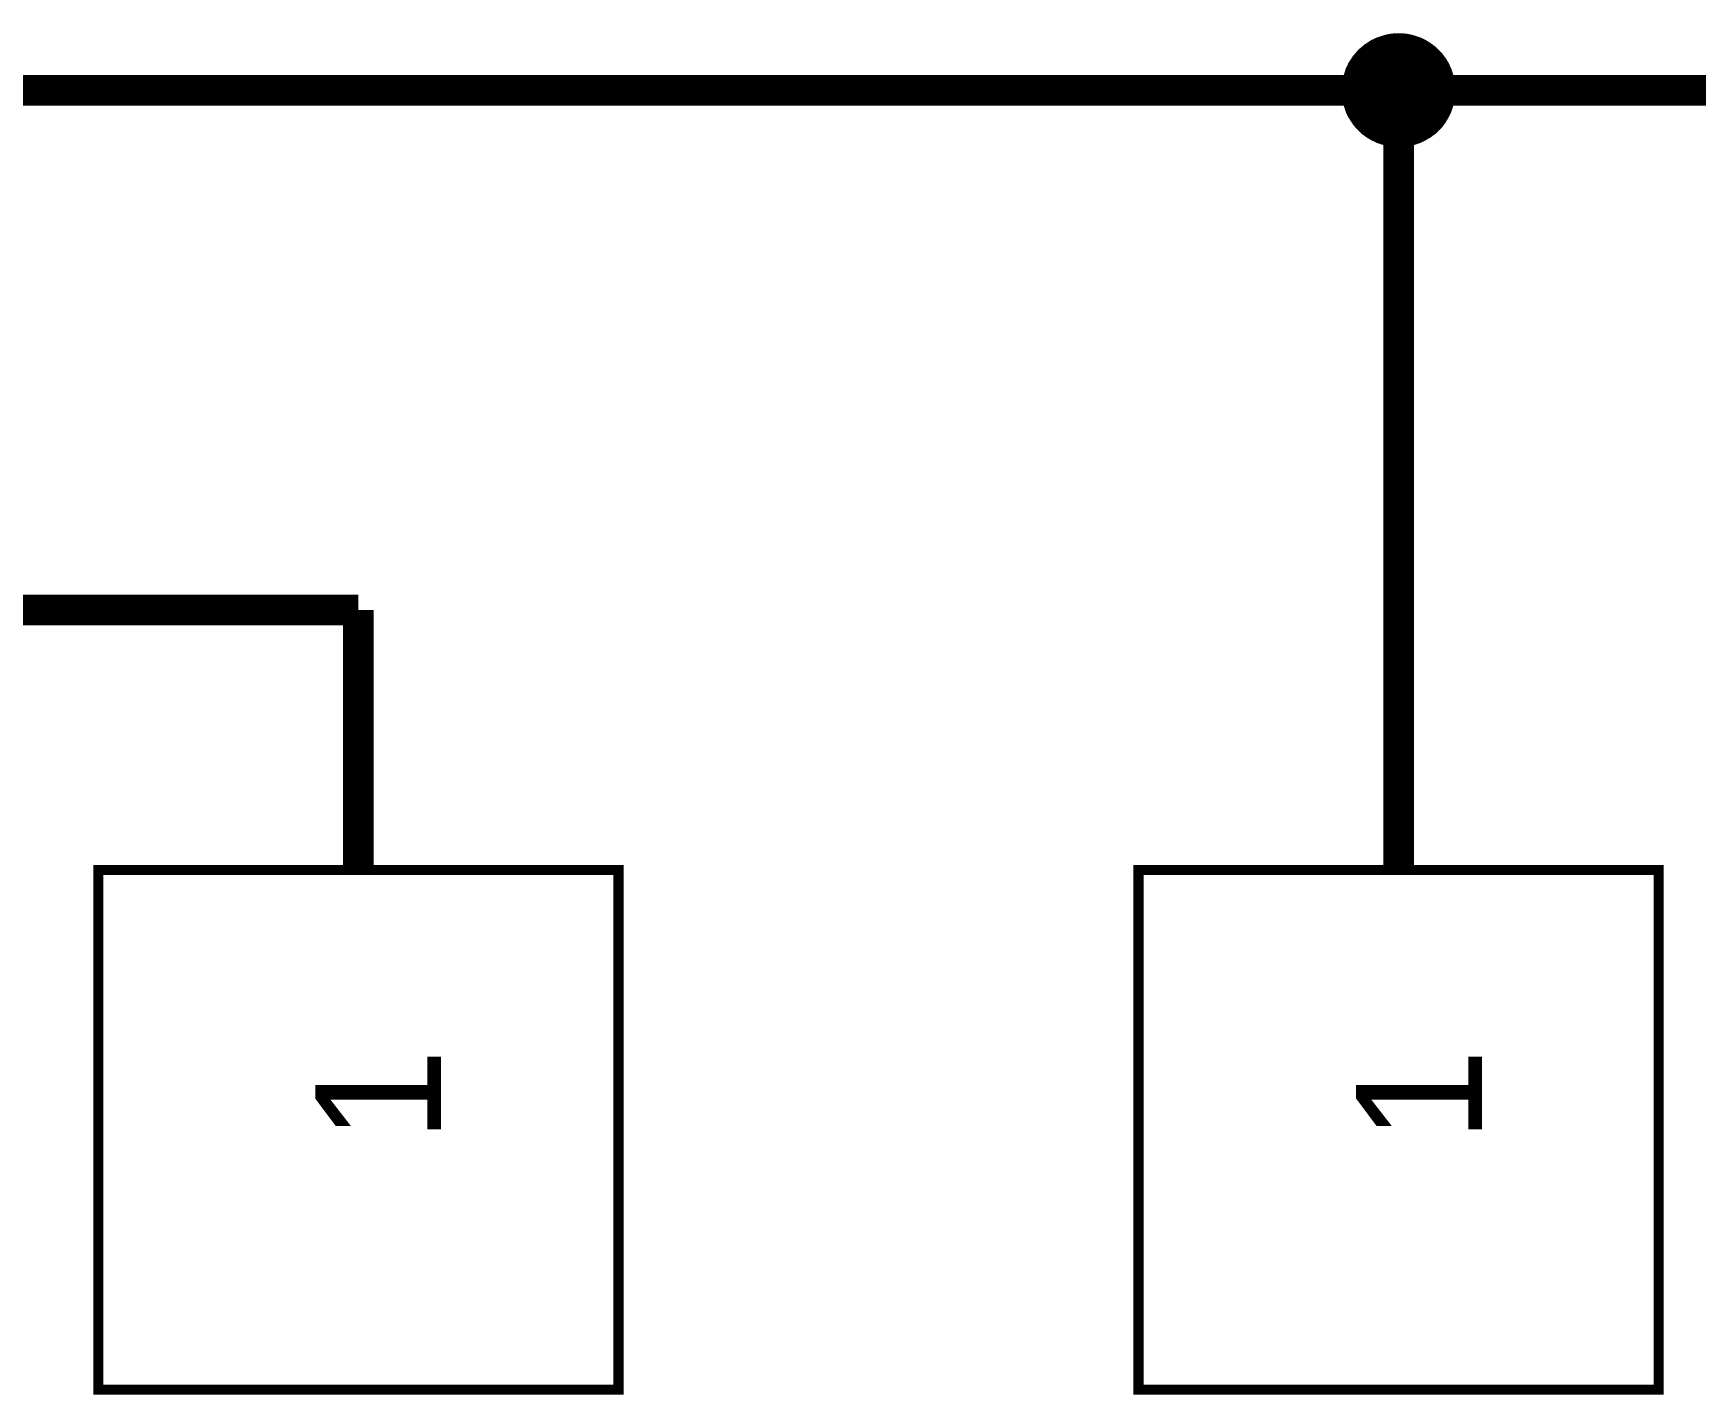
# Model space of a CAD drawing. Header units: millimetres. Extents: x 0 to 9.5, y 0 to 7.5.
# Drawn here: x 1.076 to 1.715, y 5.298 to 5.822 of the extents above; entities that cross this region are included whole.
import ezdxf

# ---------------------------------------------------------------- set-up
doc = ezdxf.new("R2010")
doc.units = ezdxf.units.MM
doc.header["$MEASUREMENT"] = 0
doc.layers.add('Sheet', color=255, linetype='Continuous')

msp = doc.modelspace()

# ---------------------------------------------------------------- linework, layer by layer
at = {"layer": 'Sheet'}
for points, const_width in [([(1.58052, 5.79991), (1.58052, 5.80095), (1.58062, 5.80199), (1.58073, 5.80293), (1.58094, 5.80397), (1.58114, 5.80491), (1.58146, 5.80585), (1.58177, 5.80679), (1.58208, 5.80773), (1.5825, 5.80856), (1.58292, 5.8095), (1.58344, 5.81033), (1.58396, 5.81106), (1.58448, 5.8119), (1.58511, 5.81263), (1.58573, 5.81335), (1.58636, 5.81408), (1.58709, 5.81471), (1.58781, 5.81534), (1.58854, 5.81596), (1.58938, 5.81648), (1.59011, 5.817), (1.59094, 5.81752), (1.59188, 5.81794), (1.59271, 5.81836), (1.59365, 5.81867), (1.59459, 5.81898), (1.59553, 5.8193), (1.59647, 5.8195), (1.59751, 5.81971), (1.59845, 5.81982), (1.59949, 5.81992), (1.60053, 5.81992)], 0.0039), ([(1.58052, 5.79991), (1.58052, 5.80095), (1.58062, 5.80199), (1.58073, 5.80293), (1.58094, 5.80397), (1.58114, 5.80491), (1.58146, 5.80585), (1.58177, 5.80679), (1.58208, 5.80773), (1.5825, 5.80856), (1.58292, 5.8095), (1.58344, 5.81033), (1.58396, 5.81106), (1.58448, 5.8119), (1.58511, 5.81263), (1.58573, 5.81335), (1.58636, 5.81408), (1.58709, 5.81471), (1.58781, 5.81534), (1.58854, 5.81596), (1.58938, 5.81648), (1.59011, 5.817), (1.59094, 5.81752), (1.59188, 5.81794), (1.59271, 5.81836), (1.59365, 5.81867), (1.59459, 5.81898), (1.59553, 5.8193), (1.59647, 5.8195), (1.59751, 5.81971), (1.59845, 5.81982), (1.59949, 5.81992), (1.60053, 5.81992)], 0.0039), ([(1.58052, 5.79991), (1.58052, 5.80095), (1.58062, 5.80199), (1.58073, 5.80293), (1.58094, 5.80397), (1.58114, 5.80491), (1.58146, 5.80585), (1.58177, 5.80679), (1.58208, 5.80773), (1.5825, 5.80856), (1.58292, 5.8095), (1.58344, 5.81033), (1.58396, 5.81106), (1.58448, 5.8119), (1.58511, 5.81263), (1.58573, 5.81335), (1.58636, 5.81408), (1.58709, 5.81471), (1.58781, 5.81534), (1.58854, 5.81596), (1.58938, 5.81648), (1.59011, 5.817), (1.59094, 5.81752), (1.59188, 5.81794), (1.59271, 5.81836), (1.59365, 5.81867), (1.59459, 5.81898), (1.59553, 5.8193), (1.59647, 5.8195), (1.59751, 5.81971), (1.59845, 5.81982), (1.59949, 5.81992), (1.60053, 5.81992)], 0.0039), ([(1.58052, 5.79991), (1.58052, 5.80095), (1.58062, 5.80199), (1.58073, 5.80293), (1.58094, 5.80397), (1.58114, 5.80491), (1.58146, 5.80585), (1.58177, 5.80679), (1.58208, 5.80773), (1.5825, 5.80856), (1.58292, 5.8095), (1.58344, 5.81033), (1.58396, 5.81106), (1.58448, 5.8119), (1.58511, 5.81263), (1.58573, 5.81335), (1.58636, 5.81408), (1.58709, 5.81471), (1.58781, 5.81534), (1.58854, 5.81596), (1.58938, 5.81648), (1.59011, 5.817), (1.59094, 5.81752), (1.59188, 5.81794), (1.59271, 5.81836), (1.59365, 5.81867), (1.59459, 5.81898), (1.59553, 5.8193), (1.59647, 5.8195), (1.59751, 5.81971), (1.59845, 5.81982), (1.59949, 5.81992), (1.60053, 5.81992)], 0.0039), ([(1.58052, 5.79991), (1.58052, 5.80095), (1.58062, 5.80199), (1.58073, 5.80293), (1.58094, 5.80397), (1.58114, 5.80491), (1.58146, 5.80585), (1.58177, 5.80679), (1.58208, 5.80773), (1.5825, 5.80856), (1.58292, 5.8095), (1.58344, 5.81033), (1.58396, 5.81106), (1.58448, 5.8119), (1.58511, 5.81263), (1.58573, 5.81335), (1.58636, 5.81408), (1.58709, 5.81471), (1.58781, 5.81534), (1.58854, 5.81596), (1.58938, 5.81648), (1.59011, 5.817), (1.59094, 5.81752), (1.59188, 5.81794), (1.59271, 5.81836), (1.59365, 5.81867), (1.59459, 5.81898), (1.59553, 5.8193), (1.59647, 5.8195), (1.59751, 5.81971), (1.59845, 5.81982), (1.59949, 5.81992), (1.60053, 5.81992)], 0.0039), ([(1.58052, 5.79991), (1.58052, 5.80095), (1.58062, 5.80199), (1.58073, 5.80293), (1.58094, 5.80397), (1.58114, 5.80491), (1.58146, 5.80585), (1.58177, 5.80679), (1.58208, 5.80773), (1.5825, 5.80856), (1.58292, 5.8095), (1.58344, 5.81033), (1.58396, 5.81106), (1.58448, 5.8119), (1.58511, 5.81263), (1.58573, 5.81335), (1.58636, 5.81408), (1.58709, 5.81471), (1.58781, 5.81534), (1.58854, 5.81596), (1.58938, 5.81648), (1.59011, 5.817), (1.59094, 5.81752), (1.59188, 5.81794), (1.59271, 5.81836), (1.59365, 5.81867), (1.59459, 5.81898), (1.59553, 5.8193), (1.59647, 5.8195), (1.59751, 5.81971), (1.59845, 5.81982), (1.59949, 5.81992), (1.60053, 5.81992)], 0.0039), ([(1.58052, 5.79991), (1.58052, 5.80095), (1.58062, 5.80199), (1.58073, 5.80293), (1.58094, 5.80397), (1.58114, 5.80491), (1.58146, 5.80585), (1.58177, 5.80679), (1.58208, 5.80773), (1.5825, 5.80856), (1.58292, 5.8095), (1.58344, 5.81033), (1.58396, 5.81106), (1.58448, 5.8119), (1.58511, 5.81263), (1.58573, 5.81335), (1.58636, 5.81408), (1.58709, 5.81471), (1.58781, 5.81534), (1.58854, 5.81596), (1.58938, 5.81648), (1.59011, 5.817), (1.59094, 5.81752), (1.59188, 5.81794), (1.59271, 5.81836), (1.59365, 5.81867), (1.59459, 5.81898), (1.59553, 5.8193), (1.59647, 5.8195), (1.59751, 5.81971), (1.59845, 5.81982), (1.59949, 5.81992), (1.60053, 5.81992)], 0.0039), ([(1.58052, 5.79991), (1.58052, 5.80095), (1.58062, 5.80199), (1.58073, 5.80293), (1.58094, 5.80397), (1.58114, 5.80491), (1.58146, 5.80585), (1.58177, 5.80679), (1.58208, 5.80773), (1.5825, 5.80856), (1.58292, 5.8095), (1.58344, 5.81033), (1.58396, 5.81106), (1.58448, 5.8119), (1.58511, 5.81263), (1.58573, 5.81335), (1.58636, 5.81408), (1.58709, 5.81471), (1.58781, 5.81534), (1.58854, 5.81596), (1.58938, 5.81648), (1.59011, 5.817), (1.59094, 5.81752), (1.59188, 5.81794), (1.59271, 5.81836), (1.59365, 5.81867), (1.59459, 5.81898), (1.59553, 5.8193), (1.59647, 5.8195), (1.59751, 5.81971), (1.59845, 5.81982), (1.59949, 5.81992), (1.60053, 5.81992)], 0.0039), ([(1.58052, 5.79991), (1.58052, 5.80095), (1.58062, 5.80199), (1.58073, 5.80293), (1.58094, 5.80397), (1.58114, 5.80491), (1.58146, 5.80585), (1.58177, 5.80679), (1.58208, 5.80773), (1.5825, 5.80856), (1.58292, 5.8095), (1.58344, 5.81033), (1.58396, 5.81106), (1.58448, 5.8119), (1.58511, 5.81263), (1.58573, 5.81335), (1.58636, 5.81408), (1.58709, 5.81471), (1.58781, 5.81534), (1.58854, 5.81596), (1.58938, 5.81648), (1.59011, 5.817), (1.59094, 5.81752), (1.59188, 5.81794), (1.59271, 5.81836), (1.59365, 5.81867), (1.59459, 5.81898), (1.59553, 5.8193), (1.59647, 5.8195), (1.59751, 5.81971), (1.59845, 5.81982), (1.59949, 5.81992), (1.60053, 5.81992)], 0.0039), ([(1.58052, 5.79991), (1.58052, 5.80095), (1.58062, 5.80199), (1.58073, 5.80293), (1.58094, 5.80397), (1.58114, 5.80491), (1.58146, 5.80585), (1.58177, 5.80679), (1.58208, 5.80773), (1.5825, 5.80856), (1.58292, 5.8095), (1.58344, 5.81033), (1.58396, 5.81106), (1.58448, 5.8119), (1.58511, 5.81263), (1.58573, 5.81335), (1.58636, 5.81408), (1.58709, 5.81471), (1.58781, 5.81534), (1.58854, 5.81596), (1.58938, 5.81648), (1.59011, 5.817), (1.59094, 5.81752), (1.59188, 5.81794), (1.59271, 5.81836), (1.59365, 5.81867), (1.59459, 5.81898), (1.59553, 5.8193), (1.59647, 5.8195), (1.59751, 5.81971), (1.59845, 5.81982), (1.59949, 5.81992), (1.60053, 5.81992)], 0.0039), ([(1.58052, 5.79991), (1.58052, 5.80095), (1.58062, 5.80199), (1.58073, 5.80293), (1.58094, 5.80397), (1.58114, 5.80491), (1.58146, 5.80585), (1.58177, 5.80679), (1.58208, 5.80773), (1.5825, 5.80856), (1.58292, 5.8095), (1.58344, 5.81033), (1.58396, 5.81106), (1.58448, 5.8119), (1.58511, 5.81263), (1.58573, 5.81335), (1.58636, 5.81408), (1.58709, 5.81471), (1.58781, 5.81534), (1.58854, 5.81596), (1.58938, 5.81648), (1.59011, 5.817), (1.59094, 5.81752), (1.59188, 5.81794), (1.59271, 5.81836), (1.59365, 5.81867), (1.59459, 5.81898), (1.59553, 5.8193), (1.59647, 5.8195), (1.59751, 5.81971), (1.59845, 5.81982), (1.59949, 5.81992), (1.60053, 5.81992)], 0.0039), ([(1.58052, 5.79991), (1.58052, 5.80095), (1.58062, 5.80199), (1.58073, 5.80293), (1.58094, 5.80397), (1.58114, 5.80491), (1.58146, 5.80585), (1.58177, 5.80679), (1.58208, 5.80773), (1.5825, 5.80856), (1.58292, 5.8095), (1.58344, 5.81033), (1.58396, 5.81106), (1.58448, 5.8119), (1.58511, 5.81263), (1.58573, 5.81335), (1.58636, 5.81408), (1.58709, 5.81471), (1.58781, 5.81534), (1.58854, 5.81596), (1.58938, 5.81648), (1.59011, 5.817), (1.59094, 5.81752), (1.59188, 5.81794), (1.59271, 5.81836), (1.59365, 5.81867), (1.59459, 5.81898), (1.59553, 5.8193), (1.59647, 5.8195), (1.59751, 5.81971), (1.59845, 5.81982), (1.59949, 5.81992), (1.60053, 5.81992)], 0.0039), ([(1.60053, 5.81992), (1.60053, 5.81992)], 0.0039), ([(1.60053, 5.81992), (1.60157, 5.81992), (1.60261, 5.81982), (1.60355, 5.81971), (1.60459, 5.8195), (1.60553, 5.8193), (1.60647, 5.81898), (1.60741, 5.81867), (1.60835, 5.81836), (1.60918, 5.81794), (1.61001, 5.81752), (1.61085, 5.817), (1.61168, 5.81648), (1.61241, 5.81596), (1.61324, 5.81534), (1.61397, 5.81471), (1.6146, 5.81408), (1.61533, 5.81335), (1.61595, 5.81263), (1.61648, 5.8119), (1.6171, 5.81106), (1.61752, 5.81033), (1.61804, 5.8095), (1.61846, 5.80856), (1.61887, 5.80773), (1.61919, 5.80679), (1.6195, 5.80585), (1.61981, 5.80491), (1.62002, 5.80397), (1.62023, 5.80293), (1.62033, 5.80199), (1.62044, 5.80095), (1.62044, 5.79991)], 0.0039), ([(1.60053, 5.81992), (1.60053, 5.81992)], 0.0039), ([(1.60053, 5.81992), (1.60157, 5.81992), (1.60261, 5.81982), (1.60355, 5.81971), (1.60459, 5.8195), (1.60553, 5.8193), (1.60647, 5.81898), (1.60741, 5.81867), (1.60835, 5.81836), (1.60918, 5.81794), (1.61001, 5.81752), (1.61085, 5.817), (1.61168, 5.81648), (1.61241, 5.81596), (1.61324, 5.81534), (1.61397, 5.81471), (1.6146, 5.81408), (1.61533, 5.81335), (1.61595, 5.81263), (1.61648, 5.8119), (1.6171, 5.81106), (1.61752, 5.81033), (1.61804, 5.8095), (1.61846, 5.80856), (1.61887, 5.80773), (1.61919, 5.80679), (1.6195, 5.80585), (1.61981, 5.80491), (1.62002, 5.80397), (1.62023, 5.80293), (1.62033, 5.80199), (1.62044, 5.80095), (1.62044, 5.79991)], 0.0039), ([(1.60053, 5.81992), (1.60053, 5.81992)], 0.0039), ([(1.60053, 5.81992), (1.60157, 5.81992), (1.60261, 5.81982), (1.60355, 5.81971), (1.60459, 5.8195), (1.60553, 5.8193), (1.60647, 5.81898), (1.60741, 5.81867), (1.60835, 5.81836), (1.60918, 5.81794), (1.61001, 5.81752), (1.61085, 5.817), (1.61168, 5.81648), (1.61241, 5.81596), (1.61324, 5.81534), (1.61397, 5.81471), (1.6146, 5.81408), (1.61533, 5.81335), (1.61595, 5.81263), (1.61648, 5.8119), (1.6171, 5.81106), (1.61752, 5.81033), (1.61804, 5.8095), (1.61846, 5.80856), (1.61887, 5.80773), (1.61919, 5.80679), (1.6195, 5.80585), (1.61981, 5.80491), (1.62002, 5.80397), (1.62023, 5.80293), (1.62033, 5.80199), (1.62044, 5.80095), (1.62044, 5.79991)], 0.0039), ([(1.60053, 5.81992), (1.60053, 5.81992)], 0.0039), ([(1.60053, 5.81992), (1.60157, 5.81992), (1.60261, 5.81982), (1.60355, 5.81971), (1.60459, 5.8195), (1.60553, 5.8193), (1.60647, 5.81898), (1.60741, 5.81867), (1.60835, 5.81836), (1.60918, 5.81794), (1.61001, 5.81752), (1.61085, 5.817), (1.61168, 5.81648), (1.61241, 5.81596), (1.61324, 5.81534), (1.61397, 5.81471), (1.6146, 5.81408), (1.61533, 5.81335), (1.61595, 5.81263), (1.61648, 5.8119), (1.6171, 5.81106), (1.61752, 5.81033), (1.61804, 5.8095), (1.61846, 5.80856), (1.61887, 5.80773), (1.61919, 5.80679), (1.6195, 5.80585), (1.61981, 5.80491), (1.62002, 5.80397), (1.62023, 5.80293), (1.62033, 5.80199), (1.62044, 5.80095), (1.62044, 5.79991)], 0.0039), ([(1.60053, 5.81992), (1.60053, 5.81992)], 0.0039), ([(1.60053, 5.81992), (1.60157, 5.81992), (1.60261, 5.81982), (1.60355, 5.81971), (1.60459, 5.8195), (1.60553, 5.8193), (1.60647, 5.81898), (1.60741, 5.81867), (1.60835, 5.81836), (1.60918, 5.81794), (1.61001, 5.81752), (1.61085, 5.817), (1.61168, 5.81648), (1.61241, 5.81596), (1.61324, 5.81534), (1.61397, 5.81471), (1.6146, 5.81408), (1.61533, 5.81335), (1.61595, 5.81263), (1.61648, 5.8119), (1.6171, 5.81106), (1.61752, 5.81033), (1.61804, 5.8095), (1.61846, 5.80856), (1.61887, 5.80773), (1.61919, 5.80679), (1.6195, 5.80585), (1.61981, 5.80491), (1.62002, 5.80397), (1.62023, 5.80293), (1.62033, 5.80199), (1.62044, 5.80095), (1.62044, 5.79991)], 0.0039), ([(1.60053, 5.81992), (1.60053, 5.81992)], 0.0039), ([(1.60053, 5.81992), (1.60157, 5.81992), (1.60261, 5.81982), (1.60355, 5.81971), (1.60459, 5.8195), (1.60553, 5.8193), (1.60647, 5.81898), (1.60741, 5.81867), (1.60835, 5.81836), (1.60918, 5.81794), (1.61001, 5.81752), (1.61085, 5.817), (1.61168, 5.81648), (1.61241, 5.81596), (1.61324, 5.81534), (1.61397, 5.81471), (1.6146, 5.81408), (1.61533, 5.81335), (1.61595, 5.81263), (1.61648, 5.8119), (1.6171, 5.81106), (1.61752, 5.81033), (1.61804, 5.8095), (1.61846, 5.80856), (1.61887, 5.80773), (1.61919, 5.80679), (1.6195, 5.80585), (1.61981, 5.80491), (1.62002, 5.80397), (1.62023, 5.80293), (1.62033, 5.80199), (1.62044, 5.80095), (1.62044, 5.79991)], 0.0039), ([(1.60053, 5.81992), (1.60053, 5.81992)], 0.0039), ([(1.60053, 5.81992), (1.60157, 5.81992), (1.60261, 5.81982), (1.60355, 5.81971), (1.60459, 5.8195), (1.60553, 5.8193), (1.60647, 5.81898), (1.60741, 5.81867), (1.60835, 5.81836), (1.60918, 5.81794), (1.61001, 5.81752), (1.61085, 5.817), (1.61168, 5.81648), (1.61241, 5.81596), (1.61324, 5.81534), (1.61397, 5.81471), (1.6146, 5.81408), (1.61533, 5.81335), (1.61595, 5.81263), (1.61648, 5.8119), (1.6171, 5.81106), (1.61752, 5.81033), (1.61804, 5.8095), (1.61846, 5.80856), (1.61887, 5.80773), (1.61919, 5.80679), (1.6195, 5.80585), (1.61981, 5.80491), (1.62002, 5.80397), (1.62023, 5.80293), (1.62033, 5.80199), (1.62044, 5.80095), (1.62044, 5.79991)], 0.0039), ([(1.60053, 5.81992), (1.60053, 5.81992)], 0.0039), ([(1.60053, 5.81992), (1.60157, 5.81992), (1.60261, 5.81982), (1.60355, 5.81971), (1.60459, 5.8195), (1.60553, 5.8193), (1.60647, 5.81898), (1.60741, 5.81867), (1.60835, 5.81836), (1.60918, 5.81794), (1.61001, 5.81752), (1.61085, 5.817), (1.61168, 5.81648), (1.61241, 5.81596), (1.61324, 5.81534), (1.61397, 5.81471), (1.6146, 5.81408), (1.61533, 5.81335), (1.61595, 5.81263), (1.61648, 5.8119), (1.6171, 5.81106), (1.61752, 5.81033), (1.61804, 5.8095), (1.61846, 5.80856), (1.61887, 5.80773), (1.61919, 5.80679), (1.6195, 5.80585), (1.61981, 5.80491), (1.62002, 5.80397), (1.62023, 5.80293), (1.62033, 5.80199), (1.62044, 5.80095), (1.62044, 5.79991)], 0.0039), ([(1.60053, 5.81992), (1.60053, 5.81992)], 0.0039), ([(1.60053, 5.81992), (1.60157, 5.81992), (1.60261, 5.81982), (1.60355, 5.81971), (1.60459, 5.8195), (1.60553, 5.8193), (1.60647, 5.81898), (1.60741, 5.81867), (1.60835, 5.81836), (1.60918, 5.81794), (1.61001, 5.81752), (1.61085, 5.817), (1.61168, 5.81648), (1.61241, 5.81596), (1.61324, 5.81534), (1.61397, 5.81471), (1.6146, 5.81408), (1.61533, 5.81335), (1.61595, 5.81263), (1.61648, 5.8119), (1.6171, 5.81106), (1.61752, 5.81033), (1.61804, 5.8095), (1.61846, 5.80856), (1.61887, 5.80773), (1.61919, 5.80679), (1.6195, 5.80585), (1.61981, 5.80491), (1.62002, 5.80397), (1.62023, 5.80293), (1.62033, 5.80199), (1.62044, 5.80095), (1.62044, 5.79991)], 0.0039), ([(1.60053, 5.81992), (1.60053, 5.81992)], 0.0039), ([(1.60053, 5.81992), (1.60157, 5.81992), (1.60261, 5.81982), (1.60355, 5.81971), (1.60459, 5.8195), (1.60553, 5.8193), (1.60647, 5.81898), (1.60741, 5.81867), (1.60835, 5.81836), (1.60918, 5.81794), (1.61001, 5.81752), (1.61085, 5.817), (1.61168, 5.81648), (1.61241, 5.81596), (1.61324, 5.81534), (1.61397, 5.81471), (1.6146, 5.81408), (1.61533, 5.81335), (1.61595, 5.81263), (1.61648, 5.8119), (1.6171, 5.81106), (1.61752, 5.81033), (1.61804, 5.8095), (1.61846, 5.80856), (1.61887, 5.80773), (1.61919, 5.80679), (1.6195, 5.80585), (1.61981, 5.80491), (1.62002, 5.80397), (1.62023, 5.80293), (1.62033, 5.80199), (1.62044, 5.80095), (1.62044, 5.79991)], 0.0039), ([(1.60053, 5.81992), (1.60053, 5.81992)], 0.0039), ([(1.60053, 5.81992), (1.60157, 5.81992), (1.60261, 5.81982), (1.60355, 5.81971), (1.60459, 5.8195), (1.60553, 5.8193), (1.60647, 5.81898), (1.60741, 5.81867), (1.60835, 5.81836), (1.60918, 5.81794), (1.61001, 5.81752), (1.61085, 5.817), (1.61168, 5.81648), (1.61241, 5.81596), (1.61324, 5.81534), (1.61397, 5.81471), (1.6146, 5.81408), (1.61533, 5.81335), (1.61595, 5.81263), (1.61648, 5.8119), (1.6171, 5.81106), (1.61752, 5.81033), (1.61804, 5.8095), (1.61846, 5.80856), (1.61887, 5.80773), (1.61919, 5.80679), (1.6195, 5.80585), (1.61981, 5.80491), (1.62002, 5.80397), (1.62023, 5.80293), (1.62033, 5.80199), (1.62044, 5.80095), (1.62044, 5.79991)], 0.0039), ([(1.60053, 5.81992), (1.60053, 5.81992)], 0.0039), ([(1.60053, 5.81992), (1.60157, 5.81992), (1.60261, 5.81982), (1.60355, 5.81971), (1.60459, 5.8195), (1.60553, 5.8193), (1.60647, 5.81898), (1.60741, 5.81867), (1.60835, 5.81836), (1.60918, 5.81794), (1.61001, 5.81752), (1.61085, 5.817), (1.61168, 5.81648), (1.61241, 5.81596), (1.61324, 5.81534), (1.61397, 5.81471), (1.6146, 5.81408), (1.61533, 5.81335), (1.61595, 5.81263), (1.61648, 5.8119), (1.6171, 5.81106), (1.61752, 5.81033), (1.61804, 5.8095), (1.61846, 5.80856), (1.61887, 5.80773), (1.61919, 5.80679), (1.6195, 5.80585), (1.61981, 5.80491), (1.62002, 5.80397), (1.62023, 5.80293), (1.62033, 5.80199), (1.62044, 5.80095), (1.62044, 5.79991)], 0.0039), ([(0.80063, 5.79991), (0.90058, 5.79991), (1.60053, 5.79991)], 0.0118), ([(1.60053, 5.79991), (2.20043, 5.79991), (2.20043, 5.69995)], 0.0118), ([(1.60053, 5.79991), (1.60053, 5.59998)], 0.0118), ([(1.60053, 5.78), (1.59949, 5.78), (1.59845, 5.7801), (1.59751, 5.78021), (1.59647, 5.78042), (1.59553, 5.78062), (1.59459, 5.78094), (1.59365, 5.78125), (1.59271, 5.78156), (1.59188, 5.78198), (1.59094, 5.7824), (1.59011, 5.78292), (1.58938, 5.78333), (1.58854, 5.78396), (1.58781, 5.78448), (1.58709, 5.78511), (1.58636, 5.78584), (1.58573, 5.78646), (1.58511, 5.78719), (1.58448, 5.78803), (1.58396, 5.78876), (1.58344, 5.78959), (1.58292, 5.79042), (1.5825, 5.79126), (1.58208, 5.79209), (1.58177, 5.79303), (1.58146, 5.79397), (1.58114, 5.7949), (1.58094, 5.79584), (1.58073, 5.79689), (1.58062, 5.79782), (1.58052, 5.79887), (1.58052, 5.79991)], 0.0039), ([(1.58052, 5.79991), (1.58052, 5.79991)], 0.0039), ([(1.60053, 5.78), (1.59949, 5.78), (1.59845, 5.7801), (1.59751, 5.78021), (1.59647, 5.78042), (1.59553, 5.78062), (1.59459, 5.78094), (1.59365, 5.78125), (1.59271, 5.78156), (1.59188, 5.78198), (1.59094, 5.7824), (1.59011, 5.78292), (1.58938, 5.78333), (1.58854, 5.78396), (1.58781, 5.78448), (1.58709, 5.78511), (1.58636, 5.78584), (1.58573, 5.78646), (1.58511, 5.78719), (1.58448, 5.78803), (1.58396, 5.78876), (1.58344, 5.78959), (1.58292, 5.79042), (1.5825, 5.79126), (1.58208, 5.79209), (1.58177, 5.79303), (1.58146, 5.79397), (1.58114, 5.7949), (1.58094, 5.79584), (1.58073, 5.79689), (1.58062, 5.79782), (1.58052, 5.79887), (1.58052, 5.79991)], 0.0039), ([(1.58052, 5.79991), (1.58052, 5.79991)], 0.0039), ([(1.60053, 5.78), (1.59949, 5.78), (1.59845, 5.7801), (1.59751, 5.78021), (1.59647, 5.78042), (1.59553, 5.78062), (1.59459, 5.78094), (1.59365, 5.78125), (1.59271, 5.78156), (1.59188, 5.78198), (1.59094, 5.7824), (1.59011, 5.78292), (1.58938, 5.78333), (1.58854, 5.78396), (1.58781, 5.78448), (1.58709, 5.78511), (1.58636, 5.78584), (1.58573, 5.78646), (1.58511, 5.78719), (1.58448, 5.78803), (1.58396, 5.78876), (1.58344, 5.78959), (1.58292, 5.79042), (1.5825, 5.79126), (1.58208, 5.79209), (1.58177, 5.79303), (1.58146, 5.79397), (1.58114, 5.7949), (1.58094, 5.79584), (1.58073, 5.79689), (1.58062, 5.79782), (1.58052, 5.79887), (1.58052, 5.79991)], 0.0039), ([(1.58052, 5.79991), (1.58052, 5.79991)], 0.0039), ([(1.60053, 5.78), (1.59949, 5.78), (1.59845, 5.7801), (1.59751, 5.78021), (1.59647, 5.78042), (1.59553, 5.78062), (1.59459, 5.78094), (1.59365, 5.78125), (1.59271, 5.78156), (1.59188, 5.78198), (1.59094, 5.7824), (1.59011, 5.78292), (1.58938, 5.78333), (1.58854, 5.78396), (1.58781, 5.78448), (1.58709, 5.78511), (1.58636, 5.78584), (1.58573, 5.78646), (1.58511, 5.78719), (1.58448, 5.78803), (1.58396, 5.78876), (1.58344, 5.78959), (1.58292, 5.79042), (1.5825, 5.79126), (1.58208, 5.79209), (1.58177, 5.79303), (1.58146, 5.79397), (1.58114, 5.7949), (1.58094, 5.79584), (1.58073, 5.79689), (1.58062, 5.79782), (1.58052, 5.79887), (1.58052, 5.79991)], 0.0039), ([(1.58052, 5.79991), (1.58052, 5.79991)], 0.0039), ([(1.60053, 5.78), (1.59949, 5.78), (1.59845, 5.7801), (1.59751, 5.78021), (1.59647, 5.78042), (1.59553, 5.78062), (1.59459, 5.78094), (1.59365, 5.78125), (1.59271, 5.78156), (1.59188, 5.78198), (1.59094, 5.7824), (1.59011, 5.78292), (1.58938, 5.78333), (1.58854, 5.78396), (1.58781, 5.78448), (1.58709, 5.78511), (1.58636, 5.78584), (1.58573, 5.78646), (1.58511, 5.78719), (1.58448, 5.78803), (1.58396, 5.78876), (1.58344, 5.78959), (1.58292, 5.79042), (1.5825, 5.79126), (1.58208, 5.79209), (1.58177, 5.79303), (1.58146, 5.79397), (1.58114, 5.7949), (1.58094, 5.79584), (1.58073, 5.79689), (1.58062, 5.79782), (1.58052, 5.79887), (1.58052, 5.79991)], 0.0039), ([(1.58052, 5.79991), (1.58052, 5.79991)], 0.0039), ([(1.60053, 5.78), (1.59949, 5.78), (1.59845, 5.7801), (1.59751, 5.78021), (1.59647, 5.78042), (1.59553, 5.78062), (1.59459, 5.78094), (1.59365, 5.78125), (1.59271, 5.78156), (1.59188, 5.78198), (1.59094, 5.7824), (1.59011, 5.78292), (1.58938, 5.78333), (1.58854, 5.78396), (1.58781, 5.78448), (1.58709, 5.78511), (1.58636, 5.78584), (1.58573, 5.78646), (1.58511, 5.78719), (1.58448, 5.78803), (1.58396, 5.78876), (1.58344, 5.78959), (1.58292, 5.79042), (1.5825, 5.79126), (1.58208, 5.79209), (1.58177, 5.79303), (1.58146, 5.79397), (1.58114, 5.7949), (1.58094, 5.79584), (1.58073, 5.79689), (1.58062, 5.79782), (1.58052, 5.79887), (1.58052, 5.79991)], 0.0039), ([(1.58052, 5.79991), (1.58052, 5.79991)], 0.0039), ([(1.60053, 5.78), (1.59949, 5.78), (1.59845, 5.7801), (1.59751, 5.78021), (1.59647, 5.78042), (1.59553, 5.78062), (1.59459, 5.78094), (1.59365, 5.78125), (1.59271, 5.78156), (1.59188, 5.78198), (1.59094, 5.7824), (1.59011, 5.78292), (1.58938, 5.78333), (1.58854, 5.78396), (1.58781, 5.78448), (1.58709, 5.78511), (1.58636, 5.78584), (1.58573, 5.78646), (1.58511, 5.78719), (1.58448, 5.78803), (1.58396, 5.78876), (1.58344, 5.78959), (1.58292, 5.79042), (1.5825, 5.79126), (1.58208, 5.79209), (1.58177, 5.79303), (1.58146, 5.79397), (1.58114, 5.7949), (1.58094, 5.79584), (1.58073, 5.79689), (1.58062, 5.79782), (1.58052, 5.79887), (1.58052, 5.79991)], 0.0039), ([(1.58052, 5.79991), (1.58052, 5.79991)], 0.0039), ([(1.60053, 5.78), (1.59949, 5.78), (1.59845, 5.7801), (1.59751, 5.78021), (1.59647, 5.78042), (1.59553, 5.78062), (1.59459, 5.78094), (1.59365, 5.78125), (1.59271, 5.78156), (1.59188, 5.78198), (1.59094, 5.7824), (1.59011, 5.78292), (1.58938, 5.78333), (1.58854, 5.78396), (1.58781, 5.78448), (1.58709, 5.78511), (1.58636, 5.78584), (1.58573, 5.78646), (1.58511, 5.78719), (1.58448, 5.78803), (1.58396, 5.78876), (1.58344, 5.78959), (1.58292, 5.79042), (1.5825, 5.79126), (1.58208, 5.79209), (1.58177, 5.79303), (1.58146, 5.79397), (1.58114, 5.7949), (1.58094, 5.79584), (1.58073, 5.79689), (1.58062, 5.79782), (1.58052, 5.79887), (1.58052, 5.79991)], 0.0039), ([(1.58052, 5.79991), (1.58052, 5.79991)], 0.0039), ([(1.60053, 5.78), (1.59949, 5.78), (1.59845, 5.7801), (1.59751, 5.78021), (1.59647, 5.78042), (1.59553, 5.78062), (1.59459, 5.78094), (1.59365, 5.78125), (1.59271, 5.78156), (1.59188, 5.78198), (1.59094, 5.7824), (1.59011, 5.78292), (1.58938, 5.78333), (1.58854, 5.78396), (1.58781, 5.78448), (1.58709, 5.78511), (1.58636, 5.78584), (1.58573, 5.78646), (1.58511, 5.78719), (1.58448, 5.78803), (1.58396, 5.78876), (1.58344, 5.78959), (1.58292, 5.79042), (1.5825, 5.79126), (1.58208, 5.79209), (1.58177, 5.79303), (1.58146, 5.79397), (1.58114, 5.7949), (1.58094, 5.79584), (1.58073, 5.79689), (1.58062, 5.79782), (1.58052, 5.79887), (1.58052, 5.79991)], 0.0039), ([(1.58052, 5.79991), (1.58052, 5.79991)], 0.0039), ([(1.60053, 5.78), (1.59949, 5.78), (1.59845, 5.7801), (1.59751, 5.78021), (1.59647, 5.78042), (1.59553, 5.78062), (1.59459, 5.78094), (1.59365, 5.78125), (1.59271, 5.78156), (1.59188, 5.78198), (1.59094, 5.7824), (1.59011, 5.78292), (1.58938, 5.78333), (1.58854, 5.78396), (1.58781, 5.78448), (1.58709, 5.78511), (1.58636, 5.78584), (1.58573, 5.78646), (1.58511, 5.78719), (1.58448, 5.78803), (1.58396, 5.78876), (1.58344, 5.78959), (1.58292, 5.79042), (1.5825, 5.79126), (1.58208, 5.79209), (1.58177, 5.79303), (1.58146, 5.79397), (1.58114, 5.7949), (1.58094, 5.79584), (1.58073, 5.79689), (1.58062, 5.79782), (1.58052, 5.79887), (1.58052, 5.79991)], 0.0039), ([(1.58052, 5.79991), (1.58052, 5.79991)], 0.0039), ([(1.60053, 5.78), (1.59949, 5.78), (1.59845, 5.7801), (1.59751, 5.78021), (1.59647, 5.78042), (1.59553, 5.78062), (1.59459, 5.78094), (1.59365, 5.78125), (1.59271, 5.78156), (1.59188, 5.78198), (1.59094, 5.7824), (1.59011, 5.78292), (1.58938, 5.78333), (1.58854, 5.78396), (1.58781, 5.78448), (1.58709, 5.78511), (1.58636, 5.78584), (1.58573, 5.78646), (1.58511, 5.78719), (1.58448, 5.78803), (1.58396, 5.78876), (1.58344, 5.78959), (1.58292, 5.79042), (1.5825, 5.79126), (1.58208, 5.79209), (1.58177, 5.79303), (1.58146, 5.79397), (1.58114, 5.7949), (1.58094, 5.79584), (1.58073, 5.79689), (1.58062, 5.79782), (1.58052, 5.79887), (1.58052, 5.79991)], 0.0039), ([(1.58052, 5.79991), (1.58052, 5.79991)], 0.0039), ([(1.60053, 5.78), (1.59949, 5.78), (1.59845, 5.7801), (1.59751, 5.78021), (1.59647, 5.78042), (1.59553, 5.78062), (1.59459, 5.78094), (1.59365, 5.78125), (1.59271, 5.78156), (1.59188, 5.78198), (1.59094, 5.7824), (1.59011, 5.78292), (1.58938, 5.78333), (1.58854, 5.78396), (1.58781, 5.78448), (1.58709, 5.78511), (1.58636, 5.78584), (1.58573, 5.78646), (1.58511, 5.78719), (1.58448, 5.78803), (1.58396, 5.78876), (1.58344, 5.78959), (1.58292, 5.79042), (1.5825, 5.79126), (1.58208, 5.79209), (1.58177, 5.79303), (1.58146, 5.79397), (1.58114, 5.7949), (1.58094, 5.79584), (1.58073, 5.79689), (1.58062, 5.79782), (1.58052, 5.79887), (1.58052, 5.79991)], 0.0039), ([(1.58052, 5.79991), (1.58052, 5.79991)], 0.0039), ([(1.62044, 5.79991), (1.62044, 5.79887), (1.62033, 5.79782), (1.62023, 5.79689), (1.62002, 5.79584), (1.61981, 5.7949), (1.6195, 5.79397), (1.61919, 5.79303), (1.61887, 5.79209), (1.61846, 5.79126), (1.61804, 5.79042), (1.61752, 5.78959), (1.6171, 5.78876), (1.61648, 5.78803), (1.61595, 5.78719), (1.61533, 5.78646), (1.6146, 5.78584), (1.61397, 5.78511), (1.61324, 5.78448), (1.61241, 5.78396), (1.61168, 5.78333), (1.61085, 5.78292), (1.61001, 5.7824), (1.60918, 5.78198), (1.60835, 5.78156), (1.60741, 5.78125), (1.60647, 5.78094), (1.60553, 5.78062), (1.60459, 5.78042), (1.60355, 5.78021), (1.60261, 5.7801), (1.60157, 5.78), (1.60053, 5.78)], 0.0039), ([(1.62044, 5.79991), (1.62044, 5.79887), (1.62033, 5.79782), (1.62023, 5.79689), (1.62002, 5.79584), (1.61981, 5.7949), (1.6195, 5.79397), (1.61919, 5.79303), (1.61887, 5.79209), (1.61846, 5.79126), (1.61804, 5.79042), (1.61752, 5.78959), (1.6171, 5.78876), (1.61648, 5.78803), (1.61595, 5.78719), (1.61533, 5.78646), (1.6146, 5.78584), (1.61397, 5.78511), (1.61324, 5.78448), (1.61241, 5.78396), (1.61168, 5.78333), (1.61085, 5.78292), (1.61001, 5.7824), (1.60918, 5.78198), (1.60835, 5.78156), (1.60741, 5.78125), (1.60647, 5.78094), (1.60553, 5.78062), (1.60459, 5.78042), (1.60355, 5.78021), (1.60261, 5.7801), (1.60157, 5.78), (1.60053, 5.78)], 0.0039), ([(1.62044, 5.79991), (1.62044, 5.79887), (1.62033, 5.79782), (1.62023, 5.79689), (1.62002, 5.79584), (1.61981, 5.7949), (1.6195, 5.79397), (1.61919, 5.79303), (1.61887, 5.79209), (1.61846, 5.79126), (1.61804, 5.79042), (1.61752, 5.78959), (1.6171, 5.78876), (1.61648, 5.78803), (1.61595, 5.78719), (1.61533, 5.78646), (1.6146, 5.78584), (1.61397, 5.78511), (1.61324, 5.78448), (1.61241, 5.78396), (1.61168, 5.78333), (1.61085, 5.78292), (1.61001, 5.7824), (1.60918, 5.78198), (1.60835, 5.78156), (1.60741, 5.78125), (1.60647, 5.78094), (1.60553, 5.78062), (1.60459, 5.78042), (1.60355, 5.78021), (1.60261, 5.7801), (1.60157, 5.78), (1.60053, 5.78)], 0.0039), ([(1.62044, 5.79991), (1.62044, 5.79887), (1.62033, 5.79782), (1.62023, 5.79689), (1.62002, 5.79584), (1.61981, 5.7949), (1.6195, 5.79397), (1.61919, 5.79303), (1.61887, 5.79209), (1.61846, 5.79126), (1.61804, 5.79042), (1.61752, 5.78959), (1.6171, 5.78876), (1.61648, 5.78803), (1.61595, 5.78719), (1.61533, 5.78646), (1.6146, 5.78584), (1.61397, 5.78511), (1.61324, 5.78448), (1.61241, 5.78396), (1.61168, 5.78333), (1.61085, 5.78292), (1.61001, 5.7824), (1.60918, 5.78198), (1.60835, 5.78156), (1.60741, 5.78125), (1.60647, 5.78094), (1.60553, 5.78062), (1.60459, 5.78042), (1.60355, 5.78021), (1.60261, 5.7801), (1.60157, 5.78), (1.60053, 5.78)], 0.0039), ([(1.62044, 5.79991), (1.62044, 5.79887), (1.62033, 5.79782), (1.62023, 5.79689), (1.62002, 5.79584), (1.61981, 5.7949), (1.6195, 5.79397), (1.61919, 5.79303), (1.61887, 5.79209), (1.61846, 5.79126), (1.61804, 5.79042), (1.61752, 5.78959), (1.6171, 5.78876), (1.61648, 5.78803), (1.61595, 5.78719), (1.61533, 5.78646), (1.6146, 5.78584), (1.61397, 5.78511), (1.61324, 5.78448), (1.61241, 5.78396), (1.61168, 5.78333), (1.61085, 5.78292), (1.61001, 5.7824), (1.60918, 5.78198), (1.60835, 5.78156), (1.60741, 5.78125), (1.60647, 5.78094), (1.60553, 5.78062), (1.60459, 5.78042), (1.60355, 5.78021), (1.60261, 5.7801), (1.60157, 5.78), (1.60053, 5.78)], 0.0039), ([(1.62044, 5.79991), (1.62044, 5.79887), (1.62033, 5.79782), (1.62023, 5.79689), (1.62002, 5.79584), (1.61981, 5.7949), (1.6195, 5.79397), (1.61919, 5.79303), (1.61887, 5.79209), (1.61846, 5.79126), (1.61804, 5.79042), (1.61752, 5.78959), (1.6171, 5.78876), (1.61648, 5.78803), (1.61595, 5.78719), (1.61533, 5.78646), (1.6146, 5.78584), (1.61397, 5.78511), (1.61324, 5.78448), (1.61241, 5.78396), (1.61168, 5.78333), (1.61085, 5.78292), (1.61001, 5.7824), (1.60918, 5.78198), (1.60835, 5.78156), (1.60741, 5.78125), (1.60647, 5.78094), (1.60553, 5.78062), (1.60459, 5.78042), (1.60355, 5.78021), (1.60261, 5.7801), (1.60157, 5.78), (1.60053, 5.78)], 0.0039), ([(1.62044, 5.79991), (1.62044, 5.79887), (1.62033, 5.79782), (1.62023, 5.79689), (1.62002, 5.79584), (1.61981, 5.7949), (1.6195, 5.79397), (1.61919, 5.79303), (1.61887, 5.79209), (1.61846, 5.79126), (1.61804, 5.79042), (1.61752, 5.78959), (1.6171, 5.78876), (1.61648, 5.78803), (1.61595, 5.78719), (1.61533, 5.78646), (1.6146, 5.78584), (1.61397, 5.78511), (1.61324, 5.78448), (1.61241, 5.78396), (1.61168, 5.78333), (1.61085, 5.78292), (1.61001, 5.7824), (1.60918, 5.78198), (1.60835, 5.78156), (1.60741, 5.78125), (1.60647, 5.78094), (1.60553, 5.78062), (1.60459, 5.78042), (1.60355, 5.78021), (1.60261, 5.7801), (1.60157, 5.78), (1.60053, 5.78)], 0.0039), ([(1.62044, 5.79991), (1.62044, 5.79887), (1.62033, 5.79782), (1.62023, 5.79689), (1.62002, 5.79584), (1.61981, 5.7949), (1.6195, 5.79397), (1.61919, 5.79303), (1.61887, 5.79209), (1.61846, 5.79126), (1.61804, 5.79042), (1.61752, 5.78959), (1.6171, 5.78876), (1.61648, 5.78803), (1.61595, 5.78719), (1.61533, 5.78646), (1.6146, 5.78584), (1.61397, 5.78511), (1.61324, 5.78448), (1.61241, 5.78396), (1.61168, 5.78333), (1.61085, 5.78292), (1.61001, 5.7824), (1.60918, 5.78198), (1.60835, 5.78156), (1.60741, 5.78125), (1.60647, 5.78094), (1.60553, 5.78062), (1.60459, 5.78042), (1.60355, 5.78021), (1.60261, 5.7801), (1.60157, 5.78), (1.60053, 5.78)], 0.0039), ([(1.62044, 5.79991), (1.62044, 5.79887), (1.62033, 5.79782), (1.62023, 5.79689), (1.62002, 5.79584), (1.61981, 5.7949), (1.6195, 5.79397), (1.61919, 5.79303), (1.61887, 5.79209), (1.61846, 5.79126), (1.61804, 5.79042), (1.61752, 5.78959), (1.6171, 5.78876), (1.61648, 5.78803), (1.61595, 5.78719), (1.61533, 5.78646), (1.6146, 5.78584), (1.61397, 5.78511), (1.61324, 5.78448), (1.61241, 5.78396), (1.61168, 5.78333), (1.61085, 5.78292), (1.61001, 5.7824), (1.60918, 5.78198), (1.60835, 5.78156), (1.60741, 5.78125), (1.60647, 5.78094), (1.60553, 5.78062), (1.60459, 5.78042), (1.60355, 5.78021), (1.60261, 5.7801), (1.60157, 5.78), (1.60053, 5.78)], 0.0039), ([(1.62044, 5.79991), (1.62044, 5.79887), (1.62033, 5.79782), (1.62023, 5.79689), (1.62002, 5.79584), (1.61981, 5.7949), (1.6195, 5.79397), (1.61919, 5.79303), (1.61887, 5.79209), (1.61846, 5.79126), (1.61804, 5.79042), (1.61752, 5.78959), (1.6171, 5.78876), (1.61648, 5.78803), (1.61595, 5.78719), (1.61533, 5.78646), (1.6146, 5.78584), (1.61397, 5.78511), (1.61324, 5.78448), (1.61241, 5.78396), (1.61168, 5.78333), (1.61085, 5.78292), (1.61001, 5.7824), (1.60918, 5.78198), (1.60835, 5.78156), (1.60741, 5.78125), (1.60647, 5.78094), (1.60553, 5.78062), (1.60459, 5.78042), (1.60355, 5.78021), (1.60261, 5.7801), (1.60157, 5.78), (1.60053, 5.78)], 0.0039), ([(1.62044, 5.79991), (1.62044, 5.79887), (1.62033, 5.79782), (1.62023, 5.79689), (1.62002, 5.79584), (1.61981, 5.7949), (1.6195, 5.79397), (1.61919, 5.79303), (1.61887, 5.79209), (1.61846, 5.79126), (1.61804, 5.79042), (1.61752, 5.78959), (1.6171, 5.78876), (1.61648, 5.78803), (1.61595, 5.78719), (1.61533, 5.78646), (1.6146, 5.78584), (1.61397, 5.78511), (1.61324, 5.78448), (1.61241, 5.78396), (1.61168, 5.78333), (1.61085, 5.78292), (1.61001, 5.7824), (1.60918, 5.78198), (1.60835, 5.78156), (1.60741, 5.78125), (1.60647, 5.78094), (1.60553, 5.78062), (1.60459, 5.78042), (1.60355, 5.78021), (1.60261, 5.7801), (1.60157, 5.78), (1.60053, 5.78)], 0.0039), ([(1.62044, 5.79991), (1.62044, 5.79887), (1.62033, 5.79782), (1.62023, 5.79689), (1.62002, 5.79584), (1.61981, 5.7949), (1.6195, 5.79397), (1.61919, 5.79303), (1.61887, 5.79209), (1.61846, 5.79126), (1.61804, 5.79042), (1.61752, 5.78959), (1.6171, 5.78876), (1.61648, 5.78803), (1.61595, 5.78719), (1.61533, 5.78646), (1.6146, 5.78584), (1.61397, 5.78511), (1.61324, 5.78448), (1.61241, 5.78396), (1.61168, 5.78333), (1.61085, 5.78292), (1.61001, 5.7824), (1.60918, 5.78198), (1.60835, 5.78156), (1.60741, 5.78125), (1.60647, 5.78094), (1.60553, 5.78062), (1.60459, 5.78042), (1.60355, 5.78021), (1.60261, 5.7801), (1.60157, 5.78), (1.60053, 5.78)], 0.0039), ([(1.62044, 5.79991), (1.62044, 5.79991), (1.62044, 5.79991), (1.62044, 5.79991), (1.62044, 5.79991), (1.62044, 5.79991), (1.62044, 5.79991), (1.62044, 5.79991), (1.62044, 5.79991), (1.62044, 5.79991), (1.62044, 5.79991), (1.62044, 5.79991), (1.62044, 5.79991), (1.62044, 5.79991), (1.62044, 5.79991), (1.62044, 5.79991), (1.62044, 5.79991), (1.62044, 5.79991), (1.62044, 5.79991), (1.62044, 5.79991), (1.62044, 5.79991), (1.62044, 5.79991), (1.62044, 5.79991), (1.62044, 5.79991), (1.62044, 5.79991), (1.62044, 5.79991), (1.62044, 5.79991), (1.62044, 5.79991), (1.62044, 5.79991), (1.62044, 5.79991), (1.62044, 5.79991), (1.62044, 5.79991), (1.62044, 5.79991)], 0.0039), ([(1.62044, 5.79991), (1.62044, 5.79991)], 0.0039), ([(1.62044, 5.79991), (1.62044, 5.79991), (1.62044, 5.79991), (1.62044, 5.79991), (1.62044, 5.79991), (1.62044, 5.79991), (1.62044, 5.79991), (1.62044, 5.79991), (1.62044, 5.79991), (1.62044, 5.79991), (1.62044, 5.79991), (1.62044, 5.79991), (1.62044, 5.79991), (1.62044, 5.79991), (1.62044, 5.79991), (1.62044, 5.79991), (1.62044, 5.79991), (1.62044, 5.79991), (1.62044, 5.79991), (1.62044, 5.79991), (1.62044, 5.79991), (1.62044, 5.79991), (1.62044, 5.79991), (1.62044, 5.79991), (1.62044, 5.79991), (1.62044, 5.79991), (1.62044, 5.79991), (1.62044, 5.79991), (1.62044, 5.79991), (1.62044, 5.79991), (1.62044, 5.79991), (1.62044, 5.79991), (1.62044, 5.79991)], 0.0039), ([(1.62044, 5.79991), (1.62044, 5.79991)], 0.0039), ([(1.62044, 5.79991), (1.62044, 5.79991), (1.62044, 5.79991), (1.62044, 5.79991), (1.62044, 5.79991), (1.62044, 5.79991), (1.62044, 5.79991), (1.62044, 5.79991), (1.62044, 5.79991), (1.62044, 5.79991), (1.62044, 5.79991), (1.62044, 5.79991), (1.62044, 5.79991), (1.62044, 5.79991), (1.62044, 5.79991), (1.62044, 5.79991), (1.62044, 5.79991), (1.62044, 5.79991), (1.62044, 5.79991), (1.62044, 5.79991), (1.62044, 5.79991), (1.62044, 5.79991), (1.62044, 5.79991), (1.62044, 5.79991), (1.62044, 5.79991), (1.62044, 5.79991), (1.62044, 5.79991), (1.62044, 5.79991), (1.62044, 5.79991), (1.62044, 5.79991), (1.62044, 5.79991), (1.62044, 5.79991), (1.62044, 5.79991)], 0.0039), ([(1.62044, 5.79991), (1.62044, 5.79991)], 0.0039), ([(1.62044, 5.79991), (1.62044, 5.79991), (1.62044, 5.79991), (1.62044, 5.79991), (1.62044, 5.79991), (1.62044, 5.79991), (1.62044, 5.79991), (1.62044, 5.79991), (1.62044, 5.79991), (1.62044, 5.79991), (1.62044, 5.79991), (1.62044, 5.79991), (1.62044, 5.79991), (1.62044, 5.79991), (1.62044, 5.79991), (1.62044, 5.79991), (1.62044, 5.79991), (1.62044, 5.79991), (1.62044, 5.79991), (1.62044, 5.79991), (1.62044, 5.79991), (1.62044, 5.79991), (1.62044, 5.79991), (1.62044, 5.79991), (1.62044, 5.79991), (1.62044, 5.79991), (1.62044, 5.79991), (1.62044, 5.79991), (1.62044, 5.79991), (1.62044, 5.79991), (1.62044, 5.79991), (1.62044, 5.79991), (1.62044, 5.79991)], 0.0039), ([(1.62044, 5.79991), (1.62044, 5.79991)], 0.0039), ([(1.62044, 5.79991), (1.62044, 5.79991), (1.62044, 5.79991), (1.62044, 5.79991), (1.62044, 5.79991), (1.62044, 5.79991), (1.62044, 5.79991), (1.62044, 5.79991), (1.62044, 5.79991), (1.62044, 5.79991), (1.62044, 5.79991), (1.62044, 5.79991), (1.62044, 5.79991), (1.62044, 5.79991), (1.62044, 5.79991), (1.62044, 5.79991), (1.62044, 5.79991), (1.62044, 5.79991), (1.62044, 5.79991), (1.62044, 5.79991), (1.62044, 5.79991), (1.62044, 5.79991), (1.62044, 5.79991), (1.62044, 5.79991), (1.62044, 5.79991), (1.62044, 5.79991), (1.62044, 5.79991), (1.62044, 5.79991), (1.62044, 5.79991), (1.62044, 5.79991), (1.62044, 5.79991), (1.62044, 5.79991), (1.62044, 5.79991)], 0.0039), ([(1.62044, 5.79991), (1.62044, 5.79991)], 0.0039), ([(1.62044, 5.79991), (1.62044, 5.79991), (1.62044, 5.79991), (1.62044, 5.79991), (1.62044, 5.79991), (1.62044, 5.79991), (1.62044, 5.79991), (1.62044, 5.79991), (1.62044, 5.79991), (1.62044, 5.79991), (1.62044, 5.79991), (1.62044, 5.79991), (1.62044, 5.79991), (1.62044, 5.79991), (1.62044, 5.79991), (1.62044, 5.79991), (1.62044, 5.79991), (1.62044, 5.79991), (1.62044, 5.79991), (1.62044, 5.79991), (1.62044, 5.79991), (1.62044, 5.79991), (1.62044, 5.79991), (1.62044, 5.79991), (1.62044, 5.79991), (1.62044, 5.79991), (1.62044, 5.79991), (1.62044, 5.79991), (1.62044, 5.79991), (1.62044, 5.79991), (1.62044, 5.79991), (1.62044, 5.79991), (1.62044, 5.79991)], 0.0039), ([(1.62044, 5.79991), (1.62044, 5.79991)], 0.0039), ([(1.62044, 5.79991), (1.62044, 5.79991), (1.62044, 5.79991), (1.62044, 5.79991), (1.62044, 5.79991), (1.62044, 5.79991), (1.62044, 5.79991), (1.62044, 5.79991), (1.62044, 5.79991), (1.62044, 5.79991), (1.62044, 5.79991), (1.62044, 5.79991), (1.62044, 5.79991), (1.62044, 5.79991), (1.62044, 5.79991), (1.62044, 5.79991), (1.62044, 5.79991), (1.62044, 5.79991), (1.62044, 5.79991), (1.62044, 5.79991), (1.62044, 5.79991), (1.62044, 5.79991), (1.62044, 5.79991), (1.62044, 5.79991), (1.62044, 5.79991), (1.62044, 5.79991), (1.62044, 5.79991), (1.62044, 5.79991), (1.62044, 5.79991), (1.62044, 5.79991), (1.62044, 5.79991), (1.62044, 5.79991), (1.62044, 5.79991)], 0.0039), ([(1.62044, 5.79991), (1.62044, 5.79991)], 0.0039), ([(1.62044, 5.79991), (1.62044, 5.79991), (1.62044, 5.79991), (1.62044, 5.79991), (1.62044, 5.79991), (1.62044, 5.79991), (1.62044, 5.79991), (1.62044, 5.79991), (1.62044, 5.79991), (1.62044, 5.79991), (1.62044, 5.79991), (1.62044, 5.79991), (1.62044, 5.79991), (1.62044, 5.79991), (1.62044, 5.79991), (1.62044, 5.79991), (1.62044, 5.79991), (1.62044, 5.79991), (1.62044, 5.79991), (1.62044, 5.79991), (1.62044, 5.79991), (1.62044, 5.79991), (1.62044, 5.79991), (1.62044, 5.79991), (1.62044, 5.79991), (1.62044, 5.79991), (1.62044, 5.79991), (1.62044, 5.79991), (1.62044, 5.79991), (1.62044, 5.79991), (1.62044, 5.79991), (1.62044, 5.79991), (1.62044, 5.79991)], 0.0039), ([(1.62044, 5.79991), (1.62044, 5.79991)], 0.0039), ([(1.62044, 5.79991), (1.62044, 5.79991), (1.62044, 5.79991), (1.62044, 5.79991), (1.62044, 5.79991), (1.62044, 5.79991), (1.62044, 5.79991), (1.62044, 5.79991), (1.62044, 5.79991), (1.62044, 5.79991), (1.62044, 5.79991), (1.62044, 5.79991), (1.62044, 5.79991), (1.62044, 5.79991), (1.62044, 5.79991), (1.62044, 5.79991), (1.62044, 5.79991), (1.62044, 5.79991), (1.62044, 5.79991), (1.62044, 5.79991), (1.62044, 5.79991), (1.62044, 5.79991), (1.62044, 5.79991), (1.62044, 5.79991), (1.62044, 5.79991), (1.62044, 5.79991), (1.62044, 5.79991), (1.62044, 5.79991), (1.62044, 5.79991), (1.62044, 5.79991), (1.62044, 5.79991), (1.62044, 5.79991), (1.62044, 5.79991)], 0.0039), ([(1.62044, 5.79991), (1.62044, 5.79991)], 0.0039), ([(1.62044, 5.79991), (1.62044, 5.79991), (1.62044, 5.79991), (1.62044, 5.79991), (1.62044, 5.79991), (1.62044, 5.79991), (1.62044, 5.79991), (1.62044, 5.79991), (1.62044, 5.79991), (1.62044, 5.79991), (1.62044, 5.79991), (1.62044, 5.79991), (1.62044, 5.79991), (1.62044, 5.79991), (1.62044, 5.79991), (1.62044, 5.79991), (1.62044, 5.79991), (1.62044, 5.79991), (1.62044, 5.79991), (1.62044, 5.79991), (1.62044, 5.79991), (1.62044, 5.79991), (1.62044, 5.79991), (1.62044, 5.79991), (1.62044, 5.79991), (1.62044, 5.79991), (1.62044, 5.79991), (1.62044, 5.79991), (1.62044, 5.79991), (1.62044, 5.79991), (1.62044, 5.79991), (1.62044, 5.79991), (1.62044, 5.79991)], 0.0039), ([(1.62044, 5.79991), (1.62044, 5.79991)], 0.0039), ([(1.62044, 5.79991), (1.62044, 5.79991), (1.62044, 5.79991), (1.62044, 5.79991), (1.62044, 5.79991), (1.62044, 5.79991), (1.62044, 5.79991), (1.62044, 5.79991), (1.62044, 5.79991), (1.62044, 5.79991), (1.62044, 5.79991), (1.62044, 5.79991), (1.62044, 5.79991), (1.62044, 5.79991), (1.62044, 5.79991), (1.62044, 5.79991), (1.62044, 5.79991), (1.62044, 5.79991), (1.62044, 5.79991), (1.62044, 5.79991), (1.62044, 5.79991), (1.62044, 5.79991), (1.62044, 5.79991), (1.62044, 5.79991), (1.62044, 5.79991), (1.62044, 5.79991), (1.62044, 5.79991), (1.62044, 5.79991), (1.62044, 5.79991), (1.62044, 5.79991), (1.62044, 5.79991), (1.62044, 5.79991), (1.62044, 5.79991)], 0.0039), ([(1.62044, 5.79991), (1.62044, 5.79991)], 0.0039), ([(1.62044, 5.79991), (1.62044, 5.79991), (1.62044, 5.79991), (1.62044, 5.79991), (1.62044, 5.79991), (1.62044, 5.79991), (1.62044, 5.79991), (1.62044, 5.79991), (1.62044, 5.79991), (1.62044, 5.79991), (1.62044, 5.79991), (1.62044, 5.79991), (1.62044, 5.79991), (1.62044, 5.79991), (1.62044, 5.79991), (1.62044, 5.79991), (1.62044, 5.79991), (1.62044, 5.79991), (1.62044, 5.79991), (1.62044, 5.79991), (1.62044, 5.79991), (1.62044, 5.79991), (1.62044, 5.79991), (1.62044, 5.79991), (1.62044, 5.79991), (1.62044, 5.79991), (1.62044, 5.79991), (1.62044, 5.79991), (1.62044, 5.79991), (1.62044, 5.79991), (1.62044, 5.79991), (1.62044, 5.79991), (1.62044, 5.79991)], 0.0039), ([(1.62044, 5.79991), (1.62044, 5.79991)], 0.0039), ([(0.90058, 5.59998), (1.20053, 5.59998)], 0.0118), ([(1.20053, 5.49992), (1.20053, 5.59998)], 0.0118), ([(1.60053, 5.49992), (1.60053, 5.59998)], 0.0118)]:
    msp.add_lwpolyline(points, dxfattribs=dict(at, const_width=const_width))
at = {"layer": 'Sheet', "const_width": 0.02}
msp.add_lwpolyline([(1.59, 5.8, 1), (1.61, 5.8, 1)], format="xyb", close=True, dxfattribs=at)
at = {"layer": 'Sheet', "const_width": 0.0039}
for points in [[(1.10058, 5.49992), (1.10058, 5.29999), (1.30058, 5.29999), (1.30058, 5.49992), (1.10058, 5.49992), (1.10058, 5.49992)], [(1.10058, 5.49992), (1.30058, 5.49992), (1.30058, 5.29999), (1.10058, 5.29999), (1.10058, 5.49992)], [(1.50048, 5.49992), (1.50048, 5.29999), (1.70048, 5.29999), (1.70048, 5.49992), (1.50048, 5.49992), (1.50048, 5.49992)], [(1.50048, 5.49992), (1.70048, 5.49992), (1.70048, 5.29999), (1.50048, 5.29999), (1.50048, 5.49992)]]:
    msp.add_lwpolyline(points, close=True, dxfattribs=at)

# ---------------------------------------------------------------- texts
at = {"layer": 'Sheet'}
for p in [(1.23232, 5.39526), (1.63253, 5.39526)]:
    msp.add_text('1', height=0.04837, rotation=90, dxfattribs=at).set_placement(p)

doc.saveas('drawing.dxf')
